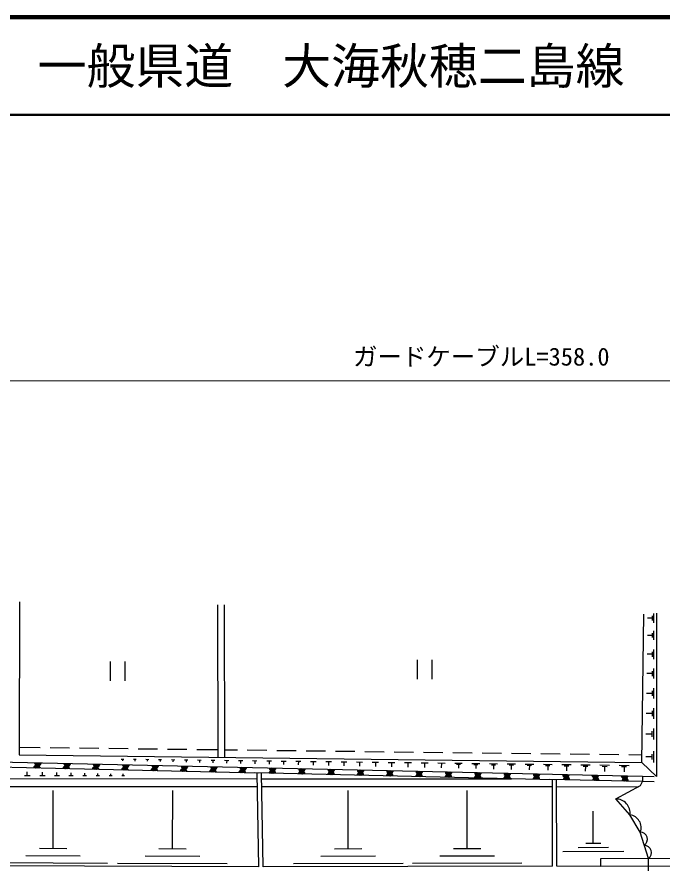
# Model space of a CAD drawing. Units: millimetres, scale not verified. Extents: x 40000 to 680000, y 20000 to 380000.
# Drawn here: x 214634 to 280668, y 292683 to 380000 of the extents above; entities that cross this region are included whole.
import ezdxf
from ezdxf.enums import TextEntityAlignment as Align

# ---------------------------------------------------------------- set-up
doc = ezdxf.new("R2010")
doc.units = ezdxf.units.MM
doc.header["$LTSCALE"] = 1000
for name, color, linetype, lineweight in [('M-BGD', 7, 'Continuous', 25), ('M-STR-HTXT', 7, 'Continuous', 13), ('M-STR-STR1', 1, 'Continuous', 25), ('M-TTL', 2, 'Continuous', 140), ('M-TTL-LINE', 7, 'Continuous', 50)]:
    doc.layers.add(name, color=color, linetype=linetype, lineweight=lineweight)
doc.layers.add('M-TTL-TXT', color=7, linetype='Continuous')
doc.styles.add('ＭＳ ゴシック', font='')
doc.styles.get('ＭＳ ゴシック').set_extended_font_data('MS Gothic')

msp = doc.modelspace()

# ---------------------------------------------------------------- linework, layer by layer
at = {"layer": 'M-BGD'}
for p, q in [((235127, 319896), (235161, 304305)), ((235810, 319898), (235843, 304296)), ((279574, 318771), (279574, 318303)), ((279699, 319006), (279699, 318068)), ((279999, 319056), (280001, 302333)), ((279574, 318537), (279075, 318537)), ((279575, 317008), (279575, 316540)), ((279700, 317242), (279700, 316305)), ((279575, 316774), (279075, 316774)), ((279700, 315325), (279700, 314348)), ((279569, 314837), (279048, 314837)), ((279569, 315081), (279570, 314592)), ((224143, 314110), (224143, 312110)), ((225643, 314110), (225643, 312110)), ((255542, 314279), (255542, 312279)), ((257042, 314279), (257042, 312279)), ((279564, 312860), (279021, 312859)), ((279564, 313114), (279564, 312605)), ((279700, 313368), (279700, 312351)), ((279559, 311107), (279559, 310577)), ((279700, 311371), (279700, 310312)), ((279559, 310842), (278994, 310842)), ((279700, 309333), (279700, 308231)), ((279553, 308782), (278966, 308782)), ((279553, 309058), (279553, 308507)), ((88974, 306599), (278587, 302361)), ((279548, 306680), (278937, 306680)), ((279548, 306967), (279548, 306394)), ((279701, 307253), (279701, 306108)), ((217009, 305274), (214857, 305300)), ((220008, 305237), (218009, 305261)), ((223008, 305200), (221008, 305225)), ((226008, 305164), (224008, 305188)), ((229008, 305127), (227008, 305151)), ((232007, 305090), (230008, 305115)), ((235159, 305052), (233007, 305078)), ((237176, 305027), (235842, 305043)), ((240176, 304990), (238176, 305015)), ((243176, 304954), (241176, 304978)), ((246175, 304917), (244176, 304941)), ((249175, 304880), (247175, 304905)), ((252175, 304844), (250175, 304868)), ((255175, 304807), (253175, 304831)), ((258175, 304770), (256175, 304795)), ((261174, 304733), (259174, 304758)), ((279701, 304925), (279701, 303779)), ((225272, 304128), (225537, 304125)), ((225405, 304126), (225402, 303950)), ((226528, 304112), (226812, 304109)), ((226670, 304111), (226667, 303921)), ((227802, 304096), (228105, 304093)), ((227953, 304095), (227951, 303893)), ((229095, 304080), (229417, 304076)), ((229256, 304078), (229253, 303864)), ((230407, 304064), (230749, 304060)), ((230578, 304062), (230575, 303834)), ((231739, 304047), (232101, 304043)), ((231920, 304045), (231917, 303804)), ((233090, 304030), (233472, 304026)), ((233281, 304028), (233278, 303774)), ((234462, 304013), (234864, 304008)), ((234663, 304011), (234659, 303743)), ((235853, 303996), (236276, 303991)), ((236065, 303993), (236061, 303711)), ((237266, 303978), (237709, 303973)), ((237487, 303975), (237484, 303680)), ((238699, 303960), (239164, 303955)), ((238931, 303957), (238927, 303647)), ((240153, 303942), (240640, 303936)), ((240396, 303939), (240392, 303615)), ((241629, 303924), (242138, 303917)), ((241883, 303921), (241879, 303581)), ((243126, 303905), (243658, 303898)), ((243392, 303902), (243388, 303548)), ((244646, 303886), (245200, 303879)), ((244923, 303883), (244919, 303513)), ((246189, 303867), (246765, 303860)), ((264174, 304697), (262174, 304721)), ((267174, 304660), (265174, 304684)), ((270174, 304623), (268174, 304648)), ((273173, 304587), (271174, 304611)), ((276173, 304550), (274173, 304574)), ((278508, 304521), (277173, 304538)), ((279548, 304352), (278937, 304352)), ((279548, 304638), (279548, 304066)), ((239306, 302689), (209021, 303366)), ((246477, 303863), (246472, 303479)), ((247754, 303847), (248354, 303840)), ((248054, 303844), (248049, 303443)), ((249342, 303827), (249966, 303820)), ((249654, 303824), (249649, 303408)), ((250954, 303807), (251601, 303799)), ((251278, 303803), (251272, 303371)), ((252589, 303787), (253261, 303778)), ((252925, 303783), (252920, 303335)), ((254249, 303766), (254946, 303757)), ((254597, 303762), (254592, 303297)), ((255933, 303745), (256655, 303736)), ((256294, 303741), (256288, 303259)), ((257643, 303724), (258390, 303714)), ((258016, 303719), (258010, 303221)), ((259377, 303702), (260150, 303692)), ((259569, 303597), (259956, 303592)), ((259762, 303594), (259757, 303182)), ((261137, 303680), (261937, 303670)), ((261336, 303571), (261736, 303566)), ((261536, 303569), (261530, 303142)), ((262923, 303658), (263750, 303648)), ((263129, 303545), (263542, 303540)), ((263335, 303543), (263330, 303102)), ((264736, 303635), (265589, 303625)), ((264948, 303519), (265375, 303513)), ((265161, 303516), (265156, 303061)), ((266576, 303612), (267456, 303601)), ((266794, 303492), (267235, 303487)), ((267014, 303489), (267009, 303020)), ((268442, 303589), (269351, 303578)), ((268668, 303465), (269122, 303459)), ((268895, 303462), (268889, 302978)), ((270336, 303565), (271273, 303554)), ((270569, 303437), (271037, 303432)), ((270803, 303435), (270797, 302935)), ((272259, 303541), (273224, 303529)), ((272499, 303410), (272981, 303404)), ((272740, 303407), (272733, 302892)), ((274210, 303517), (275204, 303504)), ((274456, 303381), (274954, 303375)), ((274705, 303378), (274698, 302848)), ((276189, 303492), (277213, 303479)), ((276443, 303352), (276955, 303346)), ((276699, 303349), (276693, 302803)), ((278497, 303763), (280001, 302333)), ((209461, 302125), (239185, 302117)), ((215977, 302423), (215387, 302423)), ((215682, 302423), (215682, 302817)), ((217491, 302423), (216952, 302423)), ((217221, 302423), (217221, 302782)), ((218956, 302422), (218466, 302423)), ((218711, 302422), (218711, 302749)), ((220374, 302422), (219932, 302422)), ((220153, 302422), (220153, 302717)), ((221746, 302422), (221351, 302422)), ((221549, 302422), (221549, 302686)), ((223075, 302421), (222724, 302421)), ((222900, 302421), (222900, 302655)), ((224361, 302421), (224053, 302421)), ((224207, 302421), (224207, 302626)), ((225606, 302421), (225340, 302421)), ((225473, 302421), (225473, 302598)), ((269535, 302013), (238935, 302697)), ((239340, 293103), (239175, 302692)), ((239791, 293110), (239626, 302681)), ((239636, 302117), (265190, 302110)), ((278587, 302361), (278574, 301811)), ((278587, 302361), (279778, 302337)), ((209460, 301316), (239199, 301308)), ((239650, 301308), (269375, 301300)), ((278574, 301811), (269048, 302024)), ((269390, 293177), (269373, 302017)), ((269816, 293178), (269799, 302007)), ((269801, 301300), (278157, 301298)), ((279766, 301787), (278574, 301811)), ((218309, 294962), (218330, 300914)), ((230526, 294928), (230547, 300911)), ((248492, 294925), (248478, 300906)), ((260660, 294947), (260646, 300903)), ((273552, 295476), (273545, 298794)), ((274330, 295477), (272775, 295474)), ((219704, 294958), (216914, 294967)), ((231928, 294924), (229124, 294933)), ((249893, 294928), (247090, 294922)), ((262055, 294950), (259264, 294943)), ((276665, 294653), (270444, 294639)), ((275108, 295064), (271998, 295057)), ((223884, 293455), (212725, 293494)), ((221097, 294209), (215517, 294228)), ((236130, 293414), (224913, 293452)), ((233328, 294171), (227720, 294190)), ((254102, 293443), (242888, 293417)), ((251297, 294184), (245690, 294171)), ((266247, 293470), (255079, 293445)), ((263453, 294208), (257869, 294196)), ((239340, 293103), (209456, 293205)), ((269390, 293177), (239791, 293110)), ((274336, 293131), (269816, 293178))]:
    msp.add_line(p, q, dxfattribs=at)
for points in [[(214884, 320203), (214855, 304558), (278497, 303763), (278705, 318952)], [(275841, 300042), (278374, 301415), (278574, 301811)], [(279197, 293956), (278352, 296650), (277301, 298410), (275841, 300042)]]:
    msp.add_lwpolyline(points, dxfattribs=at)
for centre, radius, start, end in [((216664, 303141), 354, 7.51698, 169.92216), ((216664, 303141), 283, 9.74102, 167.69812), ((216773, 303797), 354, 187.51698, 349.92216), ((216664, 303141), 212, 13.48735, 163.9518), ((216773, 303797), 283, 189.74102, 347.69812), ((216664, 303141), 142, 21.19908, 156.24007), ((216773, 303797), 212, 193.48735, 343.9518), ((216664, 303141), 100, 31.51674, 145.9224), ((216664, 303141), 100, 31.51674, 145.9224), ((216773, 303797), 142, 201.19908, 336.24007), ((216773, 303797), 100, 211.51674, 325.9224), ((216773, 303797), 100, 211.51674, 325.9224), ((219663, 303073), 354, 7.51698, 169.92216), ((219663, 303073), 283, 9.74102, 167.69812), ((219772, 303730), 354, 187.51698, 349.92216), ((219663, 303073), 212, 13.48735, 163.9518), ((219772, 303730), 283, 189.74102, 347.69812), ((219663, 303073), 142, 21.19908, 156.24007), ((219772, 303730), 212, 193.48735, 343.9518), ((219663, 303073), 100, 31.51674, 145.9224), ((219663, 303073), 100, 31.51674, 145.9224), ((219772, 303730), 142, 201.19908, 336.24007), ((219772, 303730), 100, 211.51674, 325.9224), ((219772, 303730), 100, 211.51674, 325.9224), ((222663, 303006), 354, 7.51698, 169.92216), ((222663, 303006), 283, 9.74102, 167.69812), ((222772, 303662), 354, 187.51698, 349.92216), ((222663, 303006), 212, 13.48735, 163.9518), ((222772, 303662), 283, 189.74102, 347.69812), ((222663, 303006), 142, 21.19908, 156.24007), ((222772, 303662), 212, 193.48735, 343.9518), ((222663, 303006), 100, 31.51674, 145.9224), ((222663, 303006), 100, 31.51674, 145.9224), ((222772, 303662), 142, 201.19908, 336.24007), ((222772, 303662), 100, 211.51674, 325.9224), ((222772, 303662), 100, 211.51674, 325.9224), ((225662, 302939), 354, 7.51698, 169.92216), ((225662, 302939), 283, 9.74102, 167.69812), ((225771, 303595), 354, 187.51698, 349.92216), ((225662, 302939), 212, 13.48735, 163.9518), ((225771, 303595), 283, 189.74102, 347.69812), ((225662, 302939), 142, 21.19908, 156.24007), ((225771, 303595), 212, 193.48735, 343.9518), ((225662, 302939), 100, 31.51674, 145.9224), ((225662, 302939), 100, 31.51674, 145.9224), ((225771, 303595), 142, 201.19908, 336.24007), ((225771, 303595), 100, 211.51674, 325.9224), ((225771, 303595), 100, 211.51674, 325.9224), ((228661, 302872), 354, 7.51698, 169.92216), ((228661, 302872), 283, 9.74102, 167.69812), ((228770, 303528), 354, 187.51698, 349.92216), ((228661, 302872), 212, 13.48735, 163.9518), ((228770, 303528), 283, 189.74102, 347.69812), ((228661, 302872), 142, 21.19908, 156.24007), ((228770, 303528), 212, 193.48735, 343.9518), ((228770, 303528), 142, 201.19908, 336.24007), ((228770, 303528), 100, 211.51674, 325.9224), ((228770, 303528), 100, 211.51674, 325.9224), ((231660, 302805), 354, 7.51698, 169.92216), ((231660, 302805), 283, 9.74102, 167.69812), ((231769, 303461), 354, 187.51698, 349.92216), ((231660, 302805), 212, 13.48735, 163.9518), ((231769, 303461), 283, 189.74102, 347.69812), ((231769, 303461), 212, 193.48735, 343.9518), ((231769, 303461), 142, 201.19908, 336.24007), ((231769, 303461), 100, 211.51674, 325.9224), ((231769, 303461), 100, 211.51674, 325.9224), ((234660, 302738), 354, 7.51698, 169.92216), ((234660, 302738), 283, 9.74102, 167.69812), ((234769, 303394), 354, 187.51698, 349.92216), ((234769, 303394), 283, 189.74102, 347.69812), ((234769, 303394), 212, 193.48735, 343.9518), ((234769, 303394), 142, 201.19908, 336.24007), ((234769, 303394), 100, 211.51674, 325.9224), ((234769, 303394), 100, 211.51674, 325.9224), ((237659, 302671), 354, 7.51698, 169.92216), ((237768, 303327), 354, 187.51698, 349.92216), ((237768, 303327), 283, 189.74102, 347.69812), ((237768, 303327), 212, 193.48735, 343.9518), ((237768, 303327), 142, 201.19908, 336.24007), ((237768, 303327), 100, 211.51674, 325.9224), ((237768, 303327), 100, 211.51674, 325.9224), ((240767, 303260), 354, 187.51698, 349.92216), ((240767, 303260), 283, 189.74102, 347.69812), ((240767, 303260), 212, 193.48735, 343.9518), ((240767, 303260), 142, 201.19908, 336.24007), ((240767, 303260), 100, 211.51674, 325.9224), ((240767, 303260), 100, 211.51674, 325.9224), ((243766, 303193), 354, 187.51698, 349.92216), ((243766, 303193), 283, 189.74102, 347.69812), ((243766, 303193), 212, 193.48735, 343.9518), ((243766, 303193), 142, 201.19908, 336.24007), ((243766, 303193), 100, 211.51674, 325.9224), ((243766, 303193), 100, 211.51674, 325.9224), ((246766, 303126), 354, 187.51698, 349.92216), ((246766, 303126), 283, 189.74102, 347.69812), ((246766, 303126), 212, 193.48735, 343.9518), ((246766, 303126), 142, 201.19908, 336.24007), ((246766, 303126), 100, 211.51674, 325.9224), ((246766, 303126), 100, 211.51674, 325.9224), ((249765, 303059), 354, 187.51698, 349.92216), ((249765, 303059), 283, 189.74102, 347.69812), ((249765, 303059), 212, 193.48735, 343.9518), ((249765, 303059), 142, 201.19908, 336.24007), ((249765, 303059), 100, 211.51674, 325.9224), ((249765, 303059), 100, 211.51674, 325.9224), ((228661, 302872), 100, 31.51674, 145.9224), ((228661, 302872), 100, 31.51674, 145.9224), ((231660, 302805), 142, 21.19908, 156.24007), ((231660, 302805), 100, 31.51674, 145.9224), ((231660, 302805), 100, 31.51674, 145.9224), ((234660, 302738), 212, 13.48735, 163.9518), ((234660, 302738), 142, 21.19908, 156.24007), ((234660, 302738), 100, 31.51674, 145.9224), ((234660, 302738), 100, 31.51674, 145.9224), ((237659, 302671), 283, 9.74102, 167.69812), ((237659, 302671), 212, 13.48735, 163.9518), ((237659, 302671), 142, 21.19908, 156.24007), ((237659, 302671), 100, 31.51674, 145.9224), ((237659, 302671), 100, 31.51674, 145.9224), ((240737, 302602), 354, 7.51698, 169.92216), ((240737, 302602), 283, 9.74102, 167.69812), ((240737, 302602), 212, 13.48735, 163.9518), ((240737, 302602), 142, 21.19908, 156.24007), ((240737, 302602), 100, 31.51674, 145.9224), ((240737, 302602), 100, 31.51674, 145.9224), ((243736, 302535), 354, 7.51698, 169.92216), ((243736, 302535), 283, 9.74102, 167.69812), ((243736, 302535), 212, 13.48735, 163.9518), ((243736, 302535), 142, 21.19908, 156.24007), ((243736, 302535), 100, 31.51674, 145.9224), ((243736, 302535), 100, 31.51674, 145.9224), ((246735, 302468), 354, 7.51698, 169.92216), ((246735, 302468), 283, 9.74102, 167.69812), ((246735, 302468), 212, 13.48735, 163.9518), ((246735, 302468), 142, 21.19908, 156.24007), ((246735, 302468), 100, 31.51674, 145.9224), ((246735, 302468), 100, 31.51674, 145.9224), ((249735, 302401), 354, 7.51698, 169.92216), ((249735, 302401), 283, 9.74102, 167.69812), ((249735, 302401), 212, 13.48735, 163.9518), ((249735, 302401), 142, 21.19908, 156.24007), ((249735, 302401), 100, 31.51674, 145.9224), ((249735, 302401), 100, 31.51674, 145.9224), ((252734, 302334), 354, 7.51698, 169.92216), ((252764, 302992), 354, 187.51698, 349.92216), ((252734, 302334), 283, 9.74102, 167.69812), ((252764, 302992), 283, 189.74102, 347.69812), ((252734, 302334), 212, 13.48735, 163.9518), ((252764, 302992), 212, 193.48735, 343.9518), ((252734, 302334), 142, 21.19908, 156.24007), ((252764, 302992), 142, 201.19908, 336.24007), ((252734, 302334), 100, 31.51674, 145.9224), ((252734, 302334), 100, 31.51674, 145.9224), ((252764, 302992), 100, 211.51674, 325.9224), ((252764, 302992), 100, 211.51674, 325.9224), ((255733, 302267), 354, 7.51698, 169.92216), ((255763, 302925), 354, 187.51698, 349.92216), ((255733, 302267), 283, 9.74102, 167.69812), ((255763, 302925), 283, 189.74102, 347.69812), ((255733, 302267), 212, 13.48735, 163.9518), ((255763, 302925), 212, 193.48735, 343.9518), ((255733, 302267), 142, 21.19908, 156.24007), ((255763, 302925), 142, 201.19908, 336.24007), ((255733, 302267), 100, 31.51674, 145.9224), ((255733, 302267), 100, 31.51674, 145.9224), ((255763, 302925), 100, 211.51674, 325.9224), ((255763, 302925), 100, 211.51674, 325.9224), ((258732, 302200), 354, 7.51698, 169.92216), ((258763, 302858), 354, 187.51698, 349.92216), ((258732, 302200), 283, 9.74102, 167.69812), ((258763, 302858), 283, 189.74102, 347.69812), ((258732, 302200), 212, 13.48735, 163.9518), ((258763, 302858), 212, 193.48735, 343.9518), ((258732, 302200), 142, 21.19908, 156.24007), ((258763, 302858), 142, 201.19908, 336.24007), ((258732, 302200), 100, 31.51674, 145.9224), ((258732, 302200), 100, 31.51674, 145.9224), ((258763, 302858), 100, 211.51674, 325.9224), ((258763, 302858), 100, 211.51674, 325.9224), ((261732, 302133), 354, 7.51698, 169.92216), ((261762, 302791), 354, 187.51698, 349.92216), ((261732, 302133), 283, 9.74102, 167.69812), ((261762, 302791), 283, 189.74102, 347.69812), ((261732, 302133), 212, 13.48735, 163.9518), ((261762, 302791), 212, 193.48735, 343.9518), ((261732, 302133), 142, 21.19908, 156.24007), ((261762, 302791), 142, 201.19908, 336.24007), ((261732, 302133), 100, 31.51674, 145.9224), ((261732, 302133), 100, 31.51674, 145.9224), ((261762, 302791), 100, 211.51674, 325.9224), ((261762, 302791), 100, 211.51674, 325.9224), ((264731, 302066), 354, 7.51698, 169.92216), ((264761, 302724), 354, 187.51698, 349.92216), ((264731, 302066), 283, 9.74102, 167.69812), ((264761, 302724), 283, 189.74102, 347.69812), ((264731, 302066), 212, 13.48735, 163.9518), ((264761, 302724), 212, 193.48735, 343.9518), ((264731, 302066), 142, 21.19908, 156.24007), ((264761, 302724), 142, 201.19908, 336.24007), ((264731, 302066), 100, 31.51674, 145.9224), ((264731, 302066), 100, 31.51674, 145.9224), ((264761, 302724), 100, 211.51674, 325.9224), ((264761, 302724), 100, 211.51674, 325.9224), ((267730, 301999), 354, 7.51698, 169.92216), ((267760, 302657), 354, 187.51698, 349.92216), ((267730, 301999), 283, 9.74102, 167.69812), ((267760, 302657), 283, 189.74102, 347.69812), ((267730, 301999), 212, 13.48735, 163.9518), ((267760, 302657), 212, 193.48735, 343.9518), ((267730, 301999), 142, 21.19908, 156.24007), ((267760, 302657), 142, 201.19908, 336.24007), ((267760, 302657), 100, 211.51674, 325.9224), ((267760, 302657), 100, 211.51674, 325.9224), ((270760, 302590), 354, 187.51698, 349.92216), ((270811, 301930), 354, 7.51698, 169.92216), ((270760, 302590), 283, 189.74102, 347.69812), ((270811, 301930), 283, 9.74102, 167.69812), ((270760, 302590), 212, 193.48735, 343.9518), ((270811, 301930), 212, 13.48735, 163.9518), ((270760, 302590), 142, 201.19908, 336.24007), ((270760, 302590), 100, 211.51674, 325.9224), ((270760, 302590), 100, 211.51674, 325.9224), ((273759, 302523), 354, 187.51698, 349.92216), ((273810, 301863), 354, 7.51698, 169.92216), ((273759, 302523), 283, 189.74102, 347.69812), ((273810, 301863), 283, 9.74102, 167.69812), ((273759, 302523), 212, 193.48735, 343.9518), ((273759, 302523), 142, 201.19908, 336.24007), ((273759, 302523), 100, 211.51674, 325.9224), ((273759, 302523), 100, 211.51674, 325.9224), ((276758, 302456), 354, 187.51698, 349.92216), ((276809, 301796), 354, 7.51698, 169.92216), ((276758, 302456), 283, 189.74102, 347.69812), ((276758, 302456), 212, 193.48735, 343.9518), ((276758, 302456), 142, 201.19908, 336.24007), ((276758, 302456), 100, 211.51674, 325.9224), ((276758, 302456), 100, 211.51674, 325.9224), ((267730, 301999), 100, 31.51674, 145.9224), ((267730, 301999), 100, 31.51674, 145.9224), ((270811, 301930), 142, 21.19908, 156.24007), ((270811, 301930), 100, 31.51674, 145.9224), ((270811, 301930), 100, 31.51674, 145.9224), ((273810, 301863), 212, 13.48735, 163.9518), ((273810, 301863), 142, 21.19908, 156.24007), ((273810, 301863), 100, 31.51674, 145.9224), ((273810, 301863), 100, 31.51674, 145.9224), ((276809, 301796), 283, 9.74102, 167.69812), ((276809, 301796), 212, 13.48735, 163.9518), ((276809, 301796), 142, 21.19908, 156.24007), ((276809, 301796), 100, 31.51674, 145.9224), ((276809, 301796), 100, 31.51674, 145.9224), ((275864, 298594), 1448, 352.71477, 90.92557), ((277139, 297119), 1301, 338.86294, 82.85884), ((278327, 295903), 748, 306.77461, 88.0337), ((278749, 294556), 748, 306.77461, 88.0337)]:
    msp.add_arc(centre, radius, start, end, dxfattribs=at)
at = {"layer": 'M-STR-HTXT'}
msp.add_line((90278, 342809), (368572, 342809), dxfattribs=at)
at = {"layer": 'M-STR-STR1'}
msp.add_line((279200, 292683), (279197, 293956), dxfattribs=at)
msp.add_lwpolyline([(288809, 293162), (274336, 293131), (274334, 293946), (288807, 293977)], close=True, dxfattribs=at)
at = {"layer": 'M-TTL'}
msp.add_line((680000, 380000), (40000, 380000), dxfattribs=at)
at = {"layer": 'M-TTL-LINE'}
msp.add_line((40000, 370000), (680000, 370000), dxfattribs=at)

# ---------------------------------------------------------------- texts
at = {"layer": 'M-STR-HTXT', "style": 'ＭＳ ゴシック'}
msp.add_text('ガードケーブルL=358.0', height=1833, dxfattribs=at).set_placement((262097, 343809), align=Align.BOTTOM_CENTER)
at = {"layer": 'M-TTL-TXT', "style": 'ＭＳ ゴシック'}
msp.add_text('一般県道\u3000大海秋穂二島線', height=3666, dxfattribs=at).set_placement((216734, 375000), align=Align.MIDDLE_LEFT)

doc.saveas('drawing.dxf')
